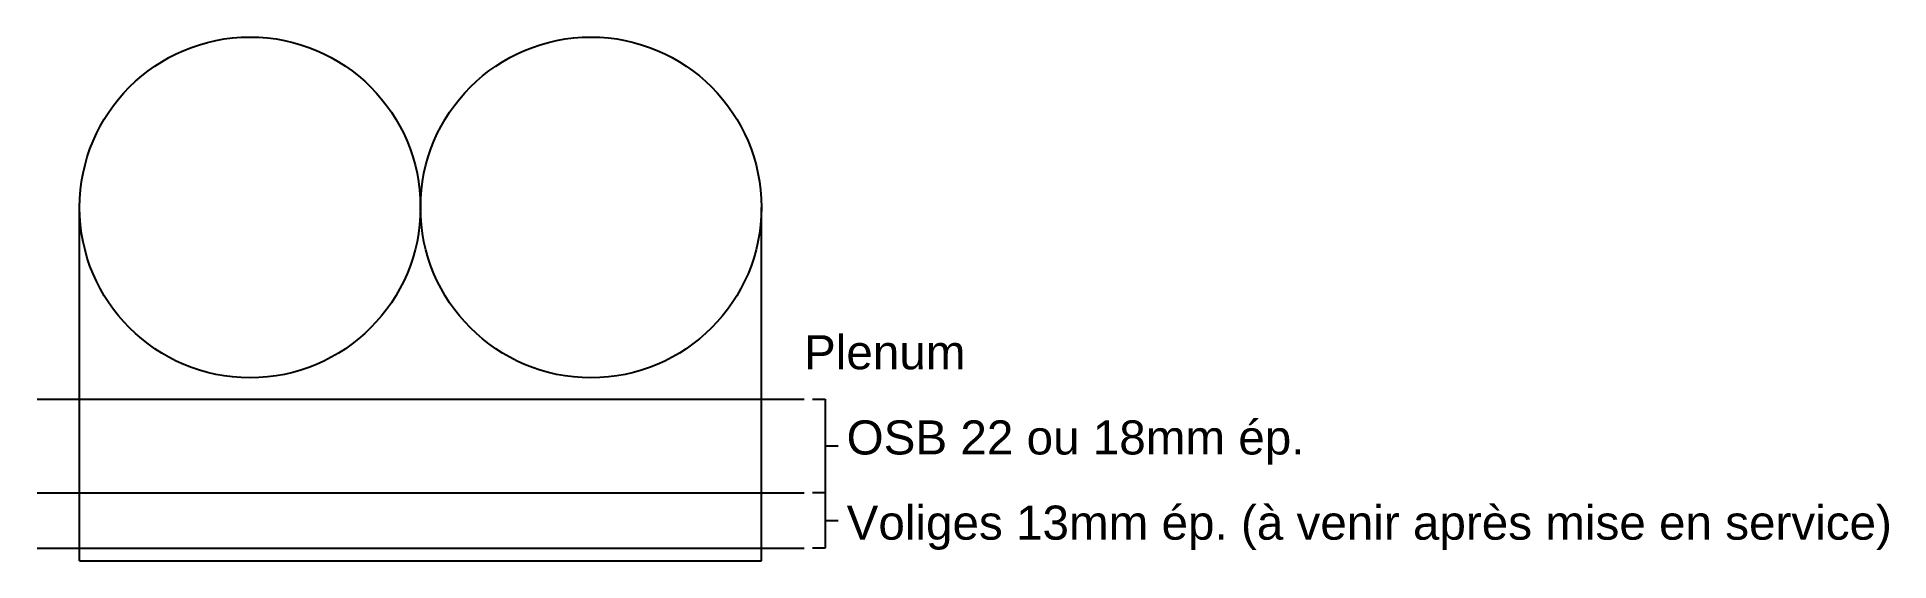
# Model space of a CAD drawing. Header units: millimetres. Extents: x -150 to 285, y -3 to 120.
import ezdxf

# ---------------------------------------------------------------- set-up
doc = ezdxf.new("R2010")
doc.units = ezdxf.units.MM
doc.layers.get('0').update_dxf_attribs({"lineweight": 25, "true_color": 0xffffff})
doc.layers.add('Plenum', color=1, linetype='Continuous', lineweight=25, true_color=0xff0000)
doc.styles.add('textstyle0', font='')
doc.styles.add('textstyle1', font='')
doc.styles.add('textstyle2', font='')
doc.styles.get('textstyle0').set_extended_font_data('Liberation Sans')
doc.styles.get('textstyle1').set_extended_font_data('Liberation Sans')
doc.styles.get('textstyle2').set_extended_font_data('Liberation Sans')

msp = doc.modelspace()

# ---------------------------------------------------------------- linework, layer by layer
for p, q in [((-150, 35), (30, 35)), ((32, 35), (35, 35)), ((35, 35), (35, 13)), ((35, 24), (38, 24)), ((-150, 13), (30, 13)), ((35, 13), (32, 13)), ((35, 13), (35, 0)), ((35, 6.5), (38, 6.5)), ((-150, 0), (30, 0)), ((35, 0), (32, 0))]:
    msp.add_line(p, q)
at = {"layer": 'Plenum'}
for p, q in [((-140, -3), (-140, 80)), ((20, -3), (20, 80)), ((-140, -3), (20, -3))]:
    msp.add_line(p, q, dxfattribs=at)
for centre in [(-100, 80), (-20, 80)]:
    msp.add_circle(centre, 40, dxfattribs=at)

# ---------------------------------------------------------------- texts
at = {"char_height": 8, "attachment_point": 1}
for s, insert, style in [('OSB 22 ou 18mm ép.', (40, 30), 'textstyle0'), ('Voliges 13mm ép. (à venir après mise en service)', (40, 10), 'textstyle1')]:
    msp.add_mtext(s, dxfattribs=dict(at, insert=insert, style=style))
at = {"layer": 'Plenum', "insert": (30, 50), "char_height": 8, "attachment_point": 1, "style": 'textstyle2'}
msp.add_mtext('Plenum', dxfattribs=at)

doc.saveas('drawing.dxf')
